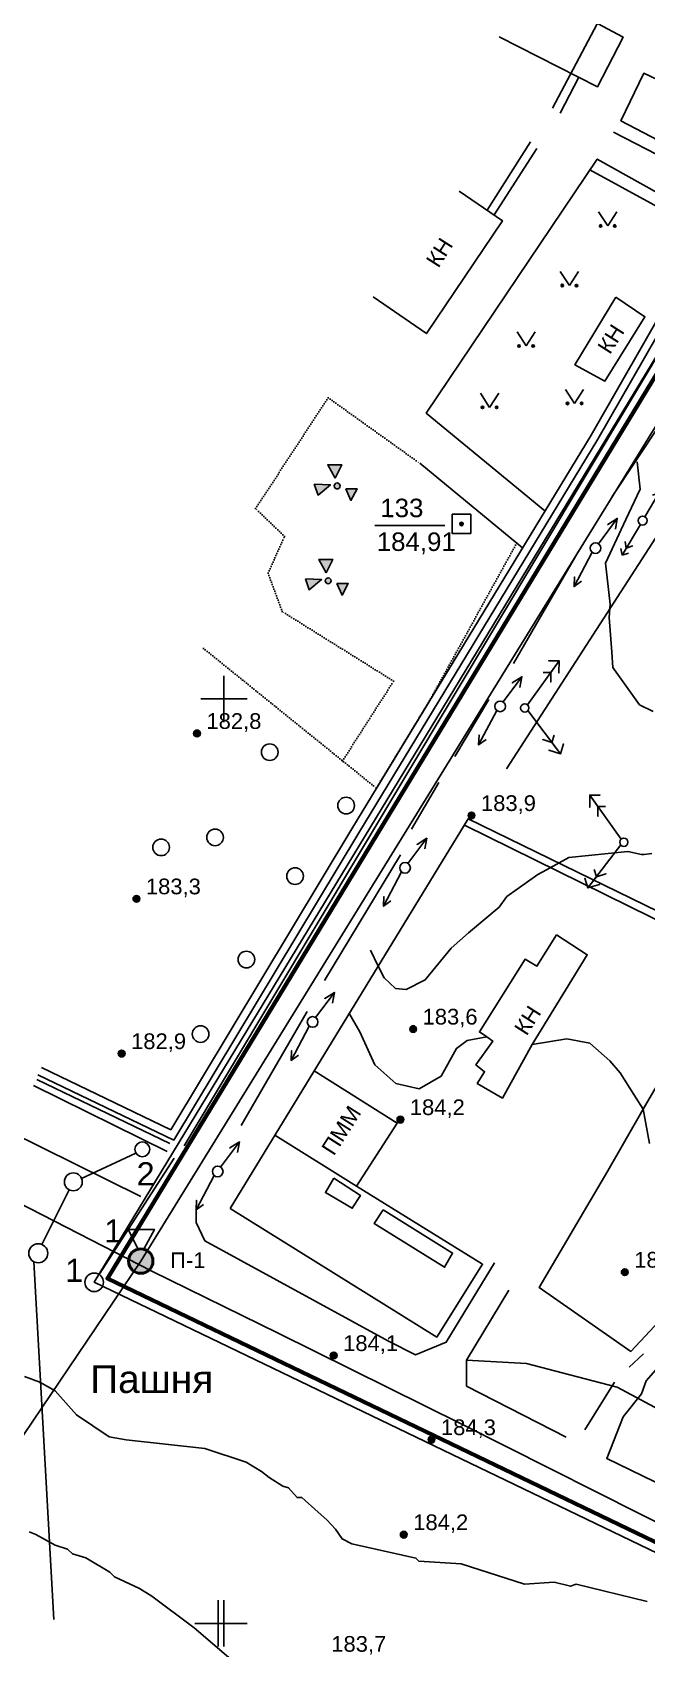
# Model space of a CAD drawing. Header units: millimetres. Extents: x 6243 to 9314, y 4730 to 7085.
# Drawn here: x 6558.6 to 6691.4, y 5994.5 to 6344.2 of the extents above; entities that cross this region are included whole.
import ezdxf

# ---------------------------------------------------------------- set-up
doc = ezdxf.new("R2010")
doc.units = ezdxf.units.MM
doc.header["$LTSCALE"] = 0.7
doc.linetypes.add('ACAD_ISO07W100', pattern=[3, 0, -3])
for name, color, linetype in [('відм', 14, 'Continuous'), ('горизонталі', 22, 'Continuous'), ('горный отвод', 7, 'Continuous'), ('дерево', 7, 'Continuous'), ('чорн', 255, 'Continuous')]:
    doc.layers.add(name, color=color, linetype=linetype)
doc.styles.get("Standard").update_dxf_attribs({"font": 'arial.ttf'})

# ---------------------------------------------------------------- blocks, each defined once
blk = doc.blocks.new('1')
at = {"layer": 'чорн', "color": 7, "ltscale": 0.2, "transparency": 33554687}
for p, q in [((5601.51, 1990.78), (5598.6, 1986.67)), ((5594.99, 1981.51), (5597.87, 1985.63))]:
    blk.add_line(p, q, dxfattribs=at)
for points in [[(5600.83, 1989.82), (5599.91, 1989.58)], [(5601.51, 1990.78), (5600.59, 1990.54)], [(5600.83, 1989.82), (5600.92, 1988.87)], [(5601.51, 1990.78), (5601.59, 1989.83)], [(5594.99, 1981.51), (5594.9, 1982.46)], [(5594.99, 1981.51), (5595.9, 1981.75)], [(5595.66, 1982.47), (5595.57, 1983.42)], [(5595.66, 1982.47), (5596.58, 1982.71)]]:
    blk.add_lwpolyline(points, dxfattribs=at)
blk.add_circle((5598.25, 1986.14), 0.633, dxfattribs=at)

msp = doc.modelspace()

# ---------------------------------------------------------------- hatches: boundary and pattern name
at = {"layer": 'відм', "ltscale": 0.2}
h = msp.add_hatch(color=32, dxfattribs=at)
h.dxf.hatch_style = 1
h.paths.add_polyline_path([(6594.89, 6192.52, 1), (6593.43, 6192.52, 1)])
h = msp.add_hatch(color=32, dxfattribs=at)
h.dxf.hatch_style = 1
h.paths.add_polyline_path([(6654.24, 6174.76, 1), (6652.78, 6174.76, 1)])
h = msp.add_hatch(color=32, dxfattribs=at)
h.dxf.hatch_style = 1
h.paths.add_polyline_path([(6581.8, 6156.74, 1), (6580.34, 6156.74, 1)])
h = msp.add_hatch(color=32, dxfattribs=at)
h.dxf.hatch_style = 1
h.paths.add_polyline_path([(6641.62, 6128.56, 1), (6640.15, 6128.56, 1)])
h = msp.add_hatch(color=32, dxfattribs=at)
h.dxf.hatch_style = 1
h.paths.add_polyline_path([(6578.6, 6123.25, 1), (6577.13, 6123.26, 1)])
h = msp.add_hatch(color=256, dxfattribs=at)
h.dxf.hatch_style = 1
h.paths.add_polyline_path([(6638.86, 6108.97, 1), (6637.4, 6108.97, 1)])
h = msp.add_hatch(color=32, dxfattribs=at)
h.dxf.hatch_style = 1
h.paths.add_polyline_path([(6687.37, 6075.97, 1), (6685.9, 6075.98, 1)])
h = msp.add_hatch(color=32, dxfattribs=at)
h.dxf.hatch_style = 1
h.paths.add_polyline_path([(6624.44, 6057.94, 1), (6622.98, 6057.94, 1)])
h = msp.add_hatch(color=32, dxfattribs=at)
h.dxf.hatch_style = 1
h.paths.add_polyline_path([(6645.59, 6039.74, 1), (6644.12, 6039.75, 1)])
h = msp.add_hatch(color=32, dxfattribs=at)
h.dxf.hatch_style = 1
h.paths.add_polyline_path([(6639.6, 6019.19, 1), (6638.13, 6019.19, 1)])
at = {"layer": 'чорн', "ltscale": 0.2}
h = msp.add_hatch(color=256, dxfattribs=at)
h.dxf.hatch_style = 1
h.paths.add_polyline_path([(6681.68, 6302.32, 1), (6681.15, 6302.32, 1)])
h.paths.add_polyline_path([(6684.21, 6302.32, 1), (6684.74, 6302.32, 1)])
h = msp.add_hatch(color=256, dxfattribs=at)
h.dxf.hatch_style = 1
h.paths.add_polyline_path([(6673.4, 6289.42, 1), (6672.87, 6289.42, 1)])
h.paths.add_polyline_path([(6675.93, 6289.41, 1), (6676.46, 6289.41, 1)])
h = msp.add_hatch(color=256, dxfattribs=at)
h.dxf.hatch_style = 1
h.paths.add_polyline_path([(6664.03, 6276.35, 1), (6663.5, 6276.35, 1)])
h.paths.add_polyline_path([(6666.57, 6276.35, 1), (6667.1, 6276.35, 1)])
h = msp.add_hatch(color=256, dxfattribs=at)
h.dxf.hatch_style = 1
h.paths.add_polyline_path([(6656.14, 6263.06, 1), (6655.61, 6263.06, 1)])
h.paths.add_polyline_path([(6658.68, 6263.06, 1), (6659.21, 6263.06, 1)])
h = msp.add_hatch(color=256, dxfattribs=at)
h.dxf.hatch_style = 1
h.paths.add_polyline_path([(6674.52, 6263.91, 1), (6673.98, 6263.91, 1)])
h.paths.add_polyline_path([(6677.05, 6263.91, 1), (6677.58, 6263.91, 1)])
h = msp.add_hatch(color=256, dxfattribs=at)
h.dxf.hatch_style = 1
h.paths.add_polyline_path([(6623.01, 6246.31), (6619.5, 6246.48), (6620.32, 6244.1)])
h.paths.add_polyline_path([(6624.04, 6247.74), (6625.44, 6250.65), (6622.43, 6250.66)])
h.paths.add_polyline_path([(6628.77, 6245.44), (6626.32, 6245.45), (6627.44, 6242.92)])
h.paths.add_polyline_path([(6623.81, 6246.06, 1), (6625.1, 6246.05, 1)])
h = msp.add_hatch(color=256, dxfattribs=at)
h.dxf.hatch_style = 1
h.paths.add_polyline_path([(6651.7, 6237.84, 1), (6650.95, 6237.84, 1)])
h = msp.add_hatch(color=256, dxfattribs=at)
h.dxf.hatch_style = 1
h.paths.add_polyline_path([(6621.08, 6225.81), (6617.58, 6225.98), (6618.39, 6223.6)])
h.paths.add_polyline_path([(6622.11, 6227.23), (6623.52, 6230.15), (6620.5, 6230.15)])
h.paths.add_polyline_path([(6626.85, 6224.94), (6624.4, 6224.94), (6625.52, 6222.42)])
h.paths.add_polyline_path([(6621.89, 6225.55, 1), (6623.17, 6225.55, 1)])
at = {"layer": 'чорн', "ltscale": 0.2, "transparency": 33554687}
h = msp.add_hatch(color=1, dxfattribs=at)
h.dxf.hatch_style = 1
h.paths.add_polyline_path([(6584.78, 6078.37, 1), (6579.21, 6078.37, 1)])

# ---------------------------------------------------------------- linework, layer by layer
at = {"color": 1, "ltscale": 0.2, "transparency": 33554687}
for p, q in [((6582, 6078.37), (6717.4, 6298.06)), ((6262, 5604.47), (6582, 6078.37))]:
    msp.add_line(p, q, dxfattribs=at)
at = {"layer": 'відм', "color": 32, "ltscale": 0.2}
for centre in [(6594.16, 6192.52), (6653.51, 6174.76), (6581.07, 6156.74), (6640.89, 6128.56), (6577.87, 6123.26), (6686.63, 6075.97), (6623.71, 6057.94), (6644.86, 6039.75), (6638.86, 6019.19)]:
    msp.add_circle(centre, 0.733, dxfattribs=at)
at = {"layer": 'відм', "color": 7, "ltscale": 0.2}
msp.add_circle((6638.13, 6108.97), 0.733, dxfattribs=at)
at = {"layer": 'горизонталі', "color": 32}
for points in [[(6692.76, 6197.26), (6689.85, 6198.71), (6684.05, 6206.81), (6683.85, 6210.13), (6683.24, 6217.6), (6683.45, 6220.51), (6682.46, 6229.34), (6686.89, 6238.78), (6689.97, 6245.35), (6689.34, 6251.27)], [(6692.51, 6166.55), (6690.85, 6166.34), (6690.23, 6166.35), (6687.33, 6166.97), (6674.53, 6165.71), (6669.69, 6163.05), (6667.82, 6162.01), (6661.17, 6157.25), (6659.51, 6154.97), (6652.86, 6149.38), (6649.12, 6146.06), (6643.51, 6139.22), (6639.36, 6137.15), (6637.08, 6137.36), (6634.59, 6139.65), (6633.35, 6142.14), (6631.7, 6145.67)], [(6627.01, 6132.07), (6629.34, 6127.94), (6632.57, 6120.82), (6637.11, 6116.8), (6642.2, 6115.66), (6646.94, 6118.35), (6650.24, 6124.39), (6652.58, 6126.12), (6656.8, 6126.87)], [(6666.62, 6125.23), (6674.08, 6126.47), (6679.05, 6125.52), (6683.39, 6121.7), (6685.61, 6119.12), (6688.61, 6114.41), (6690.6, 6111.27), (6691.98, 6103.84)], [(6700.22, 6042.93), (6685.02, 6051.08), (6674.77, 6053.77), (6665.37, 6056.24), (6652.41, 6056.91)], [(6556.89, 6053.42), (6560.21, 6052.17), (6563.53, 6050.3), (6568.09, 6045.11), (6575.14, 6040.33), (6578.87, 6039.7), (6595.88, 6037.82), (6604.8, 6034.9), (6608.12, 6032.82), (6609.78, 6031.58), (6612.68, 6029.7), (6613.92, 6029.29), (6615.79, 6027.21), (6616.82, 6027.21), (6620.35, 6024.09), (6622.21, 6022.43), (6624.08, 6020.35), (6625.53, 6018.28), (6627.6, 6017.24), (6638.6, 6014.74), (6641.5, 6014.11), (6642.12, 6013.49), (6651.25, 6012.85), (6664.94, 6008.48), (6671.37, 6008.89), (6674.9, 6008.05), (6676.14, 6008.47), (6691.49, 6004.71)], [(6603.09, 5990.92), (6593.55, 5999.02), (6584.43, 6005.88), (6581.74, 6007.54), (6576.34, 6010.04), (6575.31, 6011.07), (6570.13, 6014.19), (6567.22, 6015.03), (6566.19, 6016.07), (6563.49, 6016.9), (6559.34, 6019.19), (6557.89, 6019.81)]]:
    msp.add_lwpolyline(points, dxfattribs=at)
at = {"layer": 'горный отвод', "color": 7, "ltscale": 0.2}
for points in [[(6920.99, 5597.24), (6918.57, 5727.75), (6921.2, 5779.95), (6861.62, 5921.06), (6818.67, 5957.18), (6574.79, 6074.63), (6708.61, 6295.21), (6826.26, 6401.67), (6833.8, 6396.61), (7051.54, 6540.28), (7160.22, 6601.81), (7192.29, 6603.48), (7213.58, 6592.73), (7445.46, 6392.76), (7810.88, 6317.34), (7811.33, 6268.71), (8210.3, 6210.63), (8208.53, 6196.59), (8208.57, 6196.32)], [(6920.99, 5597.24), (6918.58, 5727.75), (6921.21, 5779.95), (6861.62, 5921.06), (6818.67, 5957.19), (6574.8, 6074.63), (6708.61, 6295.21), (6826.26, 6401.67), (6833.8, 6396.61), (7051.54, 6540.27), (7160.22, 6601.81), (7192.29, 6603.48), (7213.58, 6592.73), (7445.46, 6392.75), (7810.88, 6317.34), (7811.33, 6268.7), (8210.3, 6210.62), (8208.53, 6196.59), (8208.57, 6196.32)], [(6920.99, 5597.24), (6918.58, 5727.75), (6921.21, 5779.95), (6861.62, 5921.06), (6818.67, 5957.19), (6574.8, 6074.63), (6708.61, 6295.21), (6826.26, 6401.67), (6833.8, 6396.61), (7051.54, 6540.27), (7160.22, 6601.81), (7192.29, 6603.48), (7213.58, 6592.73), (7445.46, 6392.75), (7810.88, 6317.34), (7811.33, 6268.7), (8210.3, 6210.62), (8208.53, 6196.59), (8208.57, 6196.32)], [(6920.99, 5597.24), (6918.58, 5727.75), (6921.21, 5779.95), (6861.62, 5921.06), (6818.67, 5957.19), (6574.8, 6074.63), (6708.62, 6295.21), (6826.26, 6401.67), (6833.8, 6396.61), (7051.54, 6540.27), (7160.22, 6601.81), (7192.29, 6603.48), (7213.58, 6592.73), (7445.46, 6392.75), (7810.87, 6317.34), (7811.33, 6268.7), (8210.29, 6210.62), (8208.53, 6196.59), (8208.57, 6196.32)], [(6918.96, 5598.23), (6916.57, 5727.78), (6919.17, 5779.59), (6859.96, 5919.83), (6817.57, 5955.48), (6571.93, 6073.78), (6707.05, 6296.51), (6826.08, 6404.22), (6833.81, 6399.02), (7050.49, 6541.99)]]:
    msp.add_lwpolyline(points, dxfattribs=at)
at = {"layer": 'горный отвод', "color": 2, "lineweight": 200, "ltscale": 0.2}
msp.add_lwpolyline([(6920.99, 5597.24), (6918.57, 5727.75), (6921.2, 5779.95), (6861.62, 5921.06), (6818.67, 5957.18), (6574.79, 6074.63), (6708.61, 6295.21), (6826.26, 6401.68), (6833.8, 6396.61), (7051.54, 6540.28), (7160.22, 6601.81), (7192.29, 6603.48), (7213.58, 6592.73), (7445.46, 6392.76), (7810.88, 6317.34), (7811.34, 6268.71), (8210.3, 6210.63), (8208.53, 6196.59), (8208.57, 6196.32)], dxfattribs=at)
at = {"layer": 'дерево', "color": 7, "ltscale": 0.2}
for centre in [(6609.88, 6188.47), (6626.4, 6176.92), (6598.06, 6170.04), (6586.4, 6167.88), (6615.36, 6161.65), (6604.83, 6143.61), (6594.94, 6127.48)]:
    msp.add_circle(centre, 1.8, dxfattribs=at)
at = {"layer": 'чорн', "color": 7, "ltscale": 0.2}
msp.add_line((6632.57, 6237.53), (6647.76, 6237.51), dxfattribs=at)
at = {"layer": 'чорн', "color": 7, "ltscale": 0.2, "transparency": 33554687}
for p, q in [((6599.99, 6204.99), (6599.99, 6194.99)), ((6594.99, 6199.99), (6604.99, 6199.99)), ((6599.99, 6004.99), (6599.99, 5994.99)), ((6593.72, 5999.99), (6603.72, 5999.99)), ((6594.99, 5999.99), (6604.99, 5999.99)), ((6594.99, 5999.99), (6599.99, 5999.99))]:
    msp.add_line(p, q, dxfattribs=at)
at = {"layer": 'чорн', "ltscale": 0.2, "transparency": 33554687}
for p, q in [((6594.99, 6199.99), (6594.99, 6199.99)), ((6594.99, 6199.99), (6599.99, 6199.99)), ((6598.72, 6004.99), (6598.72, 5994.99)), ((6593.72, 5999.99), (6593.72, 5999.99)), ((6593.72, 5999.99), (6598.72, 5999.99)), ((6594.99, 5999.99), (6594.99, 5999.99))]:
    msp.add_line(p, q, dxfattribs=at)
at = {"layer": 'чорн', "color": 7}
for points in [[(6717.87, 6416.33), (6671.02, 6327.76)], [(6560.51, 6120.25), (6588.47, 6106.78), (6627.63, 6171.91), (6679.34, 6257.08), (6702.44, 6297.35), (6824.74, 6406.63)], [(6559.76, 6118.7), (6589.14, 6104.54), (6629.11, 6171.02), (6680.83, 6256.2), (6703.8, 6296.25), (6825.89, 6405.34)], [(6591.36, 6103.32), (6707.05, 6296.51), (6739.42, 6325.66), (6786.59, 6368.58), (6824.69, 6403.08)], [(6683.91, 6243.79), (6699.43, 6267.11), (6713.36, 6287.39), (6735.27, 6311.41), (6748.77, 6323.77), (6766.22, 6339.49), (6772.2, 6343.5), (6777.96, 6348.93), (6785.57, 6352.82), (6795.97, 6359.17), (6807.62, 6364.93), (6823.53, 6378.99), (6827.48, 6371.58)], [(6717.27, 6310.61), (6710.09, 6312.37), (6685.79, 6325.07), (6690.76, 6335.35), (6700.77, 6330.57), (6724.34, 6344.26), (6726.17, 6341.48), (6728.46, 6340.43), (6731.13, 6340.43), (6727.66, 6326.84), (6731.86, 6326.83), (6734.7, 6339.45), (6738.13, 6341.03), (6741.74, 6346.02), (6744.91, 6354.66), (6745.67, 6361.99), (6779.49, 6373.28), (6782.17, 6368.59)], [(6659.5, 6343.21), (6680.75, 6332.42), (6686.29, 6343.18), (6680.73, 6346.12)], [(6676.72, 6334.47), (6672.64, 6326.71)], [(6715.07, 6308.63), (6707.71, 6310.46), (6684.17, 6322.59)], [(6656.91, 6305.7), (6666.23, 6320.49)], [(6658.39, 6304.68), (6667.66, 6319.06)], [(6707.43, 6301.81), (6680.68, 6316.77), (6643.73, 6261.82), (6669.39, 6240.7)], [(6679.11, 6314.42), (6705.43, 6300.03)], [(6650.86, 6309.84), (6660.2, 6303.44), (6643.76, 6279.04), (6632.23, 6286.96)], [(6684.7, 6286.92), (6675.87, 6272.27), (6682.36, 6268.73), (6691, 6282.67), (6684.7, 6286.92)], [(6642.31, 6250.96), (6664.52, 6232.67)], [(6694.08, 6235.99), (6661.07, 6184.89)], [(6662.6, 6207.68), (6676.55, 6231.78)], [(6649.92, 6187.55), (6657.28, 6199.88)], [(6640.52, 6171.79), (6646.47, 6181.93)], [(6601.31, 6089.73), (6652.78, 6174.03), (6708.61, 6146.77)], [(6707.67, 6145.22), (6651.96, 6172.7)], [(6621.71, 6139.08), (6638.15, 6166.23)], [(6671.85, 6148.94), (6667.63, 6142.19), (6665.09, 6143.66), (6655.2, 6127.96), (6656.8, 6126.87), (6658.11, 6125.98), (6654.47, 6120.8), (6656.33, 6119.33), (6654.76, 6116.82), (6660.18, 6113.65), (6666.62, 6125.23), (6678.53, 6144.65), (6671.85, 6148.94)], [(6737.74, 6125.02), (6738.12, 6120.86), (6737.54, 6115.32), (6730.19, 6103.21), (6719.26, 6084.77), (6716.43, 6086), (6713.25, 6086), (6712.58, 6086.01), (6698.25, 6069.88), (6687.96, 6058.83), (6668.13, 6072.68), (6682.95, 6097.89), (6690.6, 6111.27), (6703.09, 6132.67), (6709.51, 6143.59)], [(6603.7, 6107.72), (6617.95, 6132.37)], [(6619.49, 6119.52), (6637.4, 6108.24), (6628.66, 6094.59)], [(6558.83, 6116.38), (6587.72, 6102.11)], [(6559.55, 6117.65), (6588.32, 6103.82)], [(6553.47, 6106.45), (6582.01, 6092.36)], [(6611.01, 6105.62), (6628.66, 6094.59), (6655.91, 6077.68), (6645.99, 6061.92), (6601.31, 6089.73)], [(6589.19, 6100.66), (6573.04, 6075.44)], [(6787.06, 5586.76), (6846.81, 5689.69), (6880.18, 5749.63), (6881.63, 5754.94), (6881.65, 5770.42), (6881.5, 5784.76), (6880.84, 5803.53), (6859.63, 5863.04), (6830.55, 5946.99), (6826.41, 5956.46), (6821.13, 5962.6), (6815.56, 5967.04), (6811.23, 5968.48), (6750.54, 5994.98), (6699.5, 6018.88), (6651.41, 6043.09), (6611.68, 6062.81), (6584.37, 6076.22), (6547.45, 6095.18)], [(6623.74, 6096.3), (6621.92, 6093.19), (6627.73, 6089.82), (6629.49, 6092.59), (6623.74, 6096.3)], [(6658.46, 6077.96), (6648.04, 6060.86), (6641.38, 6058.12), (6635.58, 6061.05), (6595.87, 6082.79), (6593.98, 6086.7), (6593.98, 6090.3)], [(6634.38, 6089.44), (6632.46, 6086.47), (6647.7, 6077.03), (6649.42, 6080.1), (6634.38, 6089.44)], [(6661.54, 6072.07), (6652.41, 6056.91), (6652.41, 6051.32), (6673.95, 6040.26)], [(6718.5, 6018.29), (6682.75, 6035.7), (6686.28, 6044.71), (6690.24, 6049.62), (6691.23, 6052.44), (6698.87, 6061.16)], [(6687.62, 6055.44), (6690.7, 6058.34)], [(6677.97, 6041.88), (6684.45, 6052.21)]]:
    msp.add_lwpolyline(points, dxfattribs=at)
at = {"layer": 'чорн', "color": 7, "ltscale": 0.2}
for points in [[(6680.98, 6305.37), (6682.94, 6302.32)], [(6684.91, 6305.36), (6682.94, 6302.32)], [(6672.7, 6292.46), (6674.67, 6289.42)], [(6676.64, 6292.46), (6674.67, 6289.42)], [(6663.34, 6279.4), (6665.3, 6276.35)], [(6667.27, 6279.39), (6665.3, 6276.35)], [(6655.45, 6266.1), (6657.41, 6263.06)], [(6659.38, 6266.1), (6657.41, 6263.06)], [(6673.82, 6266.96), (6675.78, 6263.91)], [(6677.75, 6266.95), (6675.78, 6263.91)], [(6624.04, 6247.74), (6622.43, 6250.66), (6625.44, 6250.65), (6624.04, 6247.74)], [(6619.5, 6246.48), (6620.32, 6244.1), (6623.01, 6246.31), (6619.5, 6246.48)], [(6626.32, 6245.45), (6628.77, 6245.44), (6627.44, 6242.92), (6626.32, 6245.45)], [(6680.95, 6233.57), (6685.02, 6239.02), (6682.94, 6237.69), (6685.02, 6239.02), (6684.6, 6236.7)], [(6679.58, 6231.73), (6675.67, 6224.28), (6675.77, 6226.37), (6675.67, 6224.28), (6677.27, 6225.44)], [(6622.11, 6227.23), (6620.5, 6230.15), (6623.52, 6230.15), (6622.11, 6227.23)], [(6617.58, 6225.98), (6618.39, 6223.6), (6621.08, 6225.81), (6617.58, 6225.98)], [(6624.4, 6224.94), (6626.85, 6224.94), (6625.52, 6222.42), (6624.4, 6224.94)], [(6665.6, 6198.72), (6672.42, 6208.23), (6672.41, 6205.6), (6672.42, 6208.23), (6670.21, 6208.23), (6672.42, 6208.23), (6670.63, 6205.73), (6670.62, 6203.63), (6670.63, 6205.73), (6668.98, 6205.73)], [(6660.32, 6199.35), (6664.39, 6204.79), (6662.31, 6203.46), (6664.39, 6204.79), (6663.97, 6202.47)], [(6658.95, 6197.5), (6655.04, 6190.05), (6655.14, 6192.15), (6655.04, 6190.05), (6656.64, 6191.21)], [(6665.69, 6197.45), (6672.75, 6188.13), (6670.24, 6188.91), (6672.75, 6188.13), (6673.41, 6190.24), (6672.75, 6188.13), (6670.9, 6190.57), (6668.89, 6191.2), (6670.9, 6190.57), (6671.39, 6192.15)], [(6685.86, 6169.67), (6679.06, 6179.19), (6679.06, 6176.56), (6679.06, 6179.19), (6681.27, 6179.19), (6679.06, 6179.19), (6680.85, 6176.69), (6680.84, 6174.59), (6680.85, 6176.69), (6682.49, 6176.69)], [(6639.77, 6164.41), (6643.83, 6169.86), (6641.75, 6168.53), (6643.83, 6169.86), (6643.41, 6167.54)], [(6685.76, 6168.4), (6678.68, 6159.09), (6681.19, 6159.87), (6678.68, 6159.09), (6678.03, 6161.2), (6678.68, 6159.09), (6680.54, 6161.53), (6682.55, 6162.15), (6680.54, 6161.53), (6680.05, 6163.11)], [(6638.39, 6162.57), (6634.48, 6155.12), (6634.58, 6157.21), (6634.48, 6155.12), (6636.08, 6156.28)], [(6619.79, 6131.06), (6623.85, 6136.51), (6621.77, 6135.18), (6623.85, 6136.51), (6623.44, 6134.19)], [(6618.42, 6129.22), (6614.51, 6121.77), (6614.6, 6123.86), (6614.51, 6121.77), (6616.1, 6122.93)], [(6569.21, 6096.25), (6580.95, 6101.75)], [(6599.26, 6098.72), (6603.33, 6104.17), (6601.25, 6102.84), (6603.33, 6104.17), (6602.91, 6101.85)], [(6597.89, 6096.88), (6593.98, 6089.43), (6594.08, 6091.52), (6593.98, 6089.43), (6595.58, 6090.58)], [(6560.61, 6081.97), (6566.49, 6093.81)], [(6558.87, 6078.24), (6563.22, 6000.8)]]:
    msp.add_lwpolyline(points, dxfattribs=at)
at = {"layer": 'чорн', "color": 7, "linetype": 'ACAD_ISO07W100', "ltscale": 0.2}
for points in [[(6625.63, 6186.59), (6636.67, 6203.83), (6612.58, 6218.88), (6609.52, 6227.21), (6613.11, 6235.14), (6606.84, 6241.17), (6622.5, 6265.15), (6642.31, 6250.96)], [(6663.28, 6233.69), (6644.38, 6199.5), (6632.95, 6180.67)], [(6595.54, 6210.92), (6632.95, 6180.67)]]:
    msp.add_lwpolyline(points, dxfattribs=at)
at = {"layer": 'чорн', "color": 7, "ltscale": 0.2}
msp.add_lwpolyline([(6649.31, 6239.95), (6653.34, 6239.95), (6653.34, 6235.79), (6649.31, 6235.8)], close=True, dxfattribs=at)
at = {"layer": 'чорн', "color": 7, "ltscale": 0.2, "transparency": 33554687}
msp.add_lwpolyline([(6582.74, 6081.06), (6584.94, 6085.21), (6579.27, 6085.21), (6581.37, 6081.08)], dxfattribs=at)
at = {"layer": 'чорн', "color": 7, "ltscale": 0.2}
for centre, radius in [((6681.41, 6302.32), 0.266), ((6684.48, 6302.32), 0.266), ((6673.13, 6289.42), 0.266), ((6676.2, 6289.41), 0.266), ((6663.77, 6276.35), 0.266), ((6666.83, 6276.35), 0.266), ((6655.88, 6263.06), 0.266), ((6658.94, 6263.06), 0.266), ((6674.25, 6263.91), 0.266), ((6677.31, 6263.91), 0.266), ((6624.45, 6246.06), 0.641), ((6651.33, 6237.84), 0.373), ((6680.32, 6232.61), 1.15), ((6622.53, 6225.55), 0.641), ((6659.69, 6198.38), 1.15), ((6665.02, 6198.04), 0.892), ((6686.43, 6168.99), 0.892), ((6639.13, 6163.45), 1.15), ((6619.16, 6130.1), 1.15), ((6582.34, 6102.55), 1.6), ((6598.63, 6097.76), 1.15), ((6567.42, 6095.51), 1.94), ((6559.84, 6080.06), 2.06), ((6582, 6078.37), 2.5), ((6571.93, 6073.78), 2)]:
    msp.add_circle(centre, radius, dxfattribs=at)
at = {"layer": 'чорн', "color": 7, "ltscale": 0.2, "transparency": 33554687}
msp.add_circle((6582, 6078.37), 2.79, dxfattribs=at)

# ---------------------------------------------------------------- block references
at = {"layer": 'чорн', "xscale": 1.538607385635958, "yscale": 1.538607385635958, "zscale": 1.538607385635958, "rotation": 184.5230255519699}
msp.add_blockref('1', (15036.18, 9964.21), dxfattribs=at)

# ---------------------------------------------------------------- texts
at = {"color": 1, "ltscale": 0.2, "transparency": 33554687, "insert": (6588.34, 6080.25), "char_height": 3.4, "attachment_point": 1}
msp.add_mtext_dynamic_manual_height_columns('П-1', width=29.6861, gutter_width=12.5, heights=[0], dxfattribs=at)
at = {"layer": 'чорн', "color": 7, "ltscale": 0.2, "attachment_point": 1}
for s, width, insert, char_height, rotation in [('КН', 0.366, (6643.47, 6294.86), 3.4, 57.4334), ('КН', 0.366, (6680.54, 6276.16), 3.4, 57.4334), ('133', 1.2254, (6633.79, 6243.31), 4, 359.9325), ('184,91', 1.2254, (6633.02, 6236.01), 4, 359.9325), ('КН', 0.366, (6662.53, 6128.76), 3.4, 57.4334), ('184,2', 2.4374, (6640.17, 6113.36), 3.4, 359.9325), ('ПММ', 0.366, (6620.86, 6102.81), 3.4, 57.4334), ('2', 0.515, (6581.11, 6099.76), 5, 359.9325), ('1', 0.515, (6574.09, 6087.4), 5, 359.9325), ('1', 1.03, (6565.66, 6078.87), 5, 359.9325), ('Пашня', 1.2254, (6571.09, 6055.85), 6, 359.9325)]:
    msp.add_mtext_dynamic_manual_height_columns(s, width=width, gutter_width=12.5, heights=[0], dxfattribs=dict(at, insert=insert, char_height=char_height, rotation=rotation))
at = {"layer": 'чорн', "color": 32, "ltscale": 0.2, "char_height": 3.4, "attachment_point": 1, "rotation": 359.9325}
for s, insert in [('182,8', (6596.2, 6196.91)), ('183,9', (6655.55, 6179.15)), ('183,3', (6583.11, 6161.13)), ('183,6', (6642.93, 6132.95)), ('182,9', (6579.91, 6127.64)), ('184,1', (6688.68, 6080.36)), ('184,1', (6625.75, 6062.32)), ('184,3', (6646.9, 6044.13)), ('184,2', (6640.91, 6023.58)), ('183,7', (6623.19, 5997.26))]:
    msp.add_mtext_dynamic_manual_height_columns(s, width=2.4374, gutter_width=12.5, heights=[0], dxfattribs=dict(at, insert=insert))

doc.saveas('drawing.dxf')
